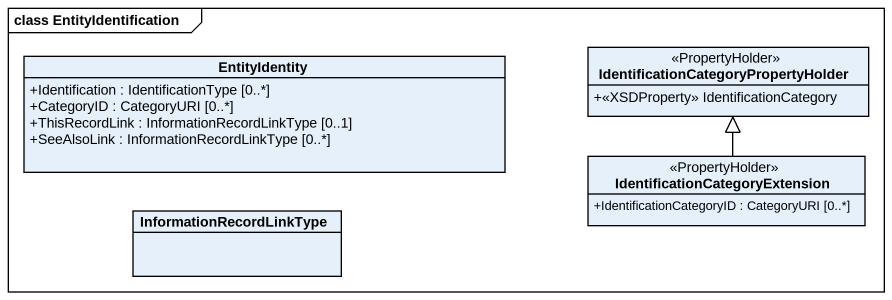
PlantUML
@startuml
mainframe class EntityIdentification
hide circle
hide empty members
skinparam classAttributeIconSize 0
class EntityIdentity {
  +Identification : IdentificationType [0..*]
  +CategoryID : CategoryURI [0..*]
  +ThisRecordLink : InformationRecordLinkType [0..1]
  +SeeAlsoLink : InformationRecordLinkType [0..*]
}
class "IdentificationCategoryPropertyHolder" as IdentificationCategoryProper <<PropertyHolder>> {
  +<<XSDProperty>> IdentificationCategory
}
class "IdentificationCategoryExtension" as IdentificationCategoryExtens <<PropertyHolder>> {
  +IdentificationCategoryID : CategoryURI [0..*]
}
class InformationRecordLinkType
IdentificationCategoryExtens -up-|> IdentificationCategoryProper
@enduml
